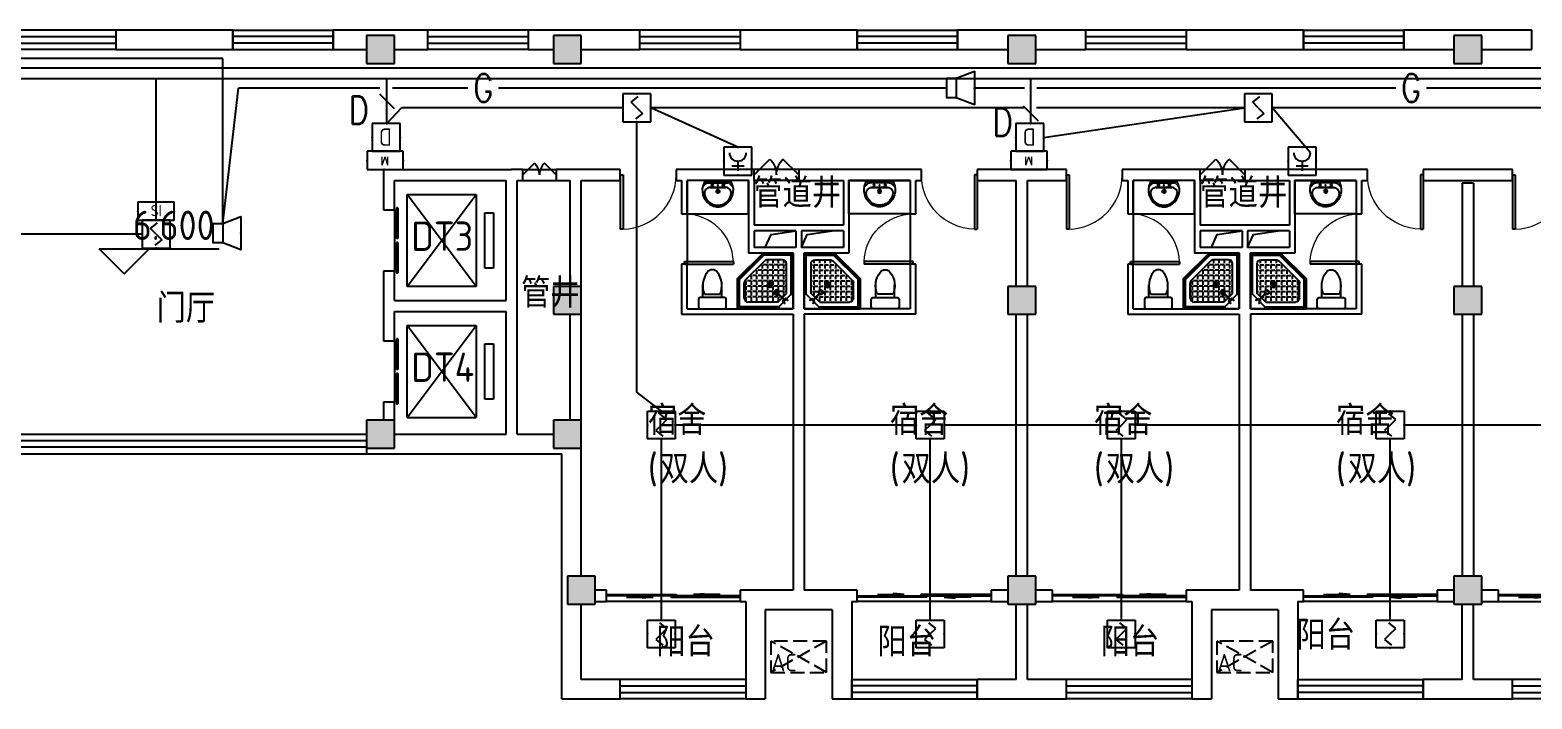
# Model space of a CAD drawing. Extents: x 1725663 to 4653551, y -550461 to 248782.
# Drawn here: x 2336157 to 2363093, y -387154 to -375154 of the extents above; entities that cross this region are included whole.
import ezdxf
from ezdxf.enums import TextEntityAlignment as Align

# ---------------------------------------------------------------- set-up
doc = ezdxf.new("R2010")
doc.units = 0
doc.header["$LTSCALE"] = 1000
doc.linetypes.add('DASH', pattern=[0.35, 0.25, -0.1])
for name, color, linetype in [('0-底图', 7, 'Continuous'), ('A-ANNO-IDEN-LEVL', 3, 'Continuous'), ('A-ANNO-TXT', 7, 'Continuous'), ('CABLETRAY', 4, 'Continuous'), ('CLAYER', 7, 'Continuous'), ('COLUMN', 255, 'Continuous'), ('DIM-消防', 3, 'Continuous'), ('DOOR_FIRE', 4, 'Continuous'), ('EQUIP-广播', 3, 'Continuous'), ('EQUIP-消防', 3, 'Continuous'), ('EVTR', 2, 'Continuous'), ('PUB_HATCH', 8, 'Continuous'), ('PUB_TEXT', 7, 'Continuous'), ('WALL', 2, 'Continuous'), ('WINDOW', 4, 'Continuous'), ('WIRE-消防', 1, 'Continuous'), ('WP_F', 1, 'Continuous'), ('洁具', 213, 'Continuous'), ('空调外机', 211, 'Continuous')]:
    doc.layers.add(name, color=color, linetype=linetype)
doc.styles.add('_TEL_ATTDEF', font='gbenor', dxfattribs={"bigfont": 'gbcbig'})
doc.styles.add('_TEL_DIM', font='SIMPLEX', dxfattribs={"width": 0.8, "height": 3.5, "bigfont": 'HZTXT'})
doc.styles.add('HZ', font='rs.shx', dxfattribs={"width": 0.8, "bigfont": 'hztxt.shx'})
doc.styles.get("Standard").update_dxf_attribs({"font": 'geniso.shx', "bigfont": 'hztxt.shx'})

# ---------------------------------------------------------------- blocks, each defined once
blk = doc.blocks.new('$equip$00002656')
for p, q in [((-0.5, 1), (-0.5, 0)), ((0.5, 1), (-0.5, 1)), ((0.5, 0), (0.5, 1)), ((-0.5, 0), (0.5, 0)), ((-0.219, 0.331), (0.222, 0.331)), ((0, 0.5), (0, 0.15))]:
    blk.add_line(p, q)
at = {"const_width": 0.04}
blk.add_lwpolyline([(-0.5, 1), (0.5, 1), (0.5, 0), (-0.5, 0), (-0.5, 1), (0.5, 1)], dxfattribs=at)
blk.add_arc((0, 0.8), 0.3, 180, 0)
for p in [(0, 1), (-0.5, 0.5), (0, 0), (0.5, 0.5)]:
    blk.add_point(p)
at = {"color": 7, "flags": 1}
for tag, height, p in [('A', 0.00002, (0, 0)), ('B', 0.4, (0.762, 0.292))]:
    blk.add_attdef(tag, text='', height=height, dxfattribs=at).set_placement(p, align=Align.MIDDLE_CENTER)
blk = doc.blocks.new('A$C29581A72')
at = {"layer": 'EQUIP-消防', "xscale": 500, "yscale": 500, "zscale": 500}
blk.add_blockref('$equip$00002656', (358, 98), dxfattribs=at)
at = {"style": 'HZ', "flags": 1}
for tag in ['WHAT', 'SPEC', 'UNIT']:
    blk.add_attdef(tag, (375, 0), '', height=0.001, dxfattribs=at)
blk = doc.blocks.new('$Equip$00002649')
for p, q in [((-0.5, 0.5), (-0.5, -0.5)), ((0.5, 0.5), (-0.5, 0.5)), ((-0.2, 0.2), (0.05, 0.4)), ((0, 0), (-0.2, 0.2)), ((0, 0), (0.2, -0.2)), ((0.5, -0.5), (0.5, 0.5)), ((-0.5, -0.5), (0.5, -0.5)), ((0.2, -0.2), (-0.05, -0.4))]:
    blk.add_line(p, q)
at = {"const_width": 0.02}
blk.add_lwpolyline([(-0.5, 0.5), (0.5, 0.5), (0.5, -0.5), (-0.5, -0.5), (-0.5, 0.5), (0.5, 0.5)], dxfattribs=at)
for p in [(-0.5, 0), (0, 0.5), (0.5, 0), (0, -0.5)]:
    blk.add_point(p)
at = {"color": 7, "flags": 1}
for tag, height, p in [('A', 0.00002, (0, 0)), ('B', 0.4, (0.762, -0.208))]:
    blk.add_attdef(tag, text='', height=height, dxfattribs=at).set_placement(p, align=Align.MIDDLE_CENTER)
blk = doc.blocks.new('$equip_U$00000157(WIN7-PC-dian)')
for p, q in [((-0.65, 0.65), (-0.65, 0)), ((0.65, 0.65), (-0.65, 0.65)), ((0.65, 0), (0.65, 0.65)), ((-0.65, 0), (0.65, 0))]:
    blk.add_line(p, q)
for p in [(0.041, 0.65), (-0.65, 0.325), (0.041, 0), (0.65, 0.325)]:
    blk.add_point(p)
at = {"color": 7, "style": '_TEL_DIM'}
blk.add_attdef('$TEXT$', text='', height=0.3, dxfattribs=at).set_placement((0.006, 0.343), align=Align.MIDDLE_CENTER)
at = {"color": 7, "style": '_TEL_DIM', "flags": 1}
for tag in ['A', 'REMARK']:
    blk.add_attdef(tag, text='', height=0.00002, dxfattribs=at).set_placement((0, 0), align=Align.MIDDLE_CENTER)
at = {"layer": 'EQUIP-消防', "color": 7, "style": '_TEL_DIM', "flags": 1}
blk.add_attdef('REMARK', text='', height=0.00002, dxfattribs=at).set_placement((0, 0), align=Align.MIDDLE_CENTER)
blk.add_attdef('REMARK', text='', height=0.00002, dxfattribs=at).set_placement((0, 0), align=Align.MIDDLE_CENTER)
blk = doc.blocks.new('$equip$00002755')
for p, q in [((0.5, 0.5), (-0.5, 0.5)), ((-0.5, 0.5), (-0.5, -0.5)), ((0.5, -0.5), (0.5, 0.5)), ((-0.5, -0.5), (0.5, -0.5))]:
    blk.add_line(p, q)
at = {"const_width": 0.04}
blk.add_lwpolyline([(-0.5, 0.5), (0.5, 0.5), (0.5, -0.5), (-0.5, -0.5), (-0.5, 0.5), (0.5, 0.5)], dxfattribs=at)
for p in [(-0.5, 0), (0, 0.5), (0.5, 0), (-0.027, -0.5)]:
    blk.add_point(p)
at = {"color": 7}
blk.add_attdef('$TEXT$', text='', height=0.4, dxfattribs=at).set_placement((0.026, -0.008), align=Align.MIDDLE_CENTER)
at = {"color": 7, "flags": 1}
for tag, height, p in [('A', 0.00002, (0, 0)), ('B', 0.4, (0.755, -0.254))]:
    blk.add_attdef(tag, text='', height=height, dxfattribs=at).set_placement(p, align=Align.MIDDLE_CENTER)
blk = doc.blocks.new('$TelecSys$00000111')
blk.add_line((0.268, 0.268), (-0.268, -0.268))
at = {"color": 7, "style": '_TEL_DIM', "width": 0.8}
blk.add_attdef('N', text='', height=1, dxfattribs=at).set_placement((-0.212, 0.579), align=Align.MIDDLE)
blk = doc.blocks.new('$equip$00002982')
for p, q in [((0.35, 0.35), (1, 0.6)), ((1, 0.6), (1, -0.6)), ((0, 0.35), (0.35, 0.35)), ((0, 0.35), (0, -0.35)), ((0.35, 0.35), (0.35, -0.35)), ((0.35, -0.35), (0, -0.35)), ((1, -0.6), (0.35, -0.35))]:
    blk.add_line(p, q)
at = {"const_width": 0.04}
blk.add_lwpolyline([(0.35, 0.35), (0, 0.35), (0, -0.35), (0.35, -0.35), (1, -0.6), (1, 0.6), (0.35, 0.35), (0, 0.35)], dxfattribs=at)
for p in [(0, 0), (0.35, 0.35), (1, 0), (0.35, -0.35)]:
    blk.add_point(p)
at = {"color": 7, "style": '_TEL_DIM', "flags": 1}
for tag in ['A', 'REMARK']:
    blk.add_attdef(tag, text='', height=0.00002, dxfattribs=at).set_placement((0, 0), align=Align.MIDDLE_CENTER)
blk = doc.blocks.new('$equip$00002776')
for p, q in [((0.65, 0.65), (-0.65, 0.65)), ((-0.65, 0.65), (-0.65, 0)), ((0.65, 0), (0.65, 0.65)), ((-0.65, 0), (0.65, 0))]:
    blk.add_line(p, q)
at = {"const_width": 0.04}
blk.add_lwpolyline([(-0.65, 0.65), (-0.65, 0), (0.65, 0), (0.65, 0.65), (-0.65, 0.65), (-0.65, 0)], dxfattribs=at)
for p in [(0, 0.65), (-0.65, 0.325), (0, 0), (0.65, 0.325)]:
    blk.add_point(p)
at = {"color": 7}
blk.add_attdef('$TEXT$', text='', height=0.4, dxfattribs=at).set_placement((0.006, 0.343), align=Align.MIDDLE_CENTER)
at = {"color": 7, "flags": 1}
for tag, p in [('A', (0, 0)), ('B', (0.905, 0.246))]:
    blk.add_attdef(tag, text='', height=0.4, dxfattribs=at).set_placement(p, align=Align.MIDDLE_CENTER)
blk = doc.blocks.new('1F平面-CAD导入_dwg_Drawing4_t3_dwg_$plan$00001613-474159-1F-927810-1F')
at = {"layer": '洁具'}
for p, q in [((-200, 170), (-430, 170)), ((-260, -140), (-260, 140)), ((-30, 250), (-170, 250)), ((-200, -170), (-200, -220)), ((-170, -250), (-30, -250))]:
    blk.add_line(p, q, dxfattribs=at)
for points in [[(-200, 220), (-200, 170), (-200, -170), (-430, -170)], [(0, -220), (0, 220)]]:
    blk.add_lwpolyline(points, dxfattribs=at)
for centre, radius, start, end in [((-590, 0), 110, 123.4509, 236.5491), ((-413, -227), 398, 67.4505, 126.6381), ((-170, 220), 30, 90, 180), ((-30, 220), 30, 0, 90), ((-413, 227), 398, 233.3619, 292.5495), ((-170, -220), 30, 180, 270), ((-30, -220), 30, 270, 0)]:
    blk.add_arc(centre, radius, start, end, dxfattribs=at)
blk = doc.blocks.new('$lvtry$00000169')
at = {"color": 0}
for p, q in [((259, -36), (259, 0)), ((36, -259), (0, -259)), ((24, -259), (24, -976)), ((259, -36), (36, -259)), ((36, -259), (36, -964)), ((276, -120), (120, -276)), ((144, -151), (291, -298)), ((151, -144), (298, -291)), ((173, -309), (173, -239)), ((183, -213), (205, -213)), ((220, -213), (243, -213)), ((259, -24), (976, -24)), ((259, -36), (964, -36)), ((270, -213), (270, -143)), ((270, -213), (340, -213)), ((270, -263), (270, -239)), ((276, -120), (808, -120)), ((366, -213), (366, -143)), ((366, -213), (436, -213)), ((366, -309), (366, -239)), ((462, -213), (462, -143)), ((462, -213), (532, -213)), ((462, -309), (462, -239)), ((558, -213), (558, -143)), ((558, -213), (628, -213)), ((558, -309), (558, -239)), ((655, -213), (655, -143)), ((655, -213), (725, -213)), ((655, -309), (655, -239)), ((751, -213), (751, -143)), ((751, -213), (821, -213)), ((751, -309), (751, -239)), ((847, -213), (847, -143)), ((847, -213), (880, -213)), ((847, -309), (847, -239)), ((880, -192), (880, -460)), ((964, -36), (976, -24)), ((964, -36), (964, -525)), ((976, -24), (976, -530)), ((120, -276), (120, -808)), ((120, -309), (147, -309)), ((120, -405), (147, -405)), ((120, -501), (147, -501)), ((173, -309), (243, -309)), ((173, -405), (173, -335)), ((173, -405), (243, -405)), ((173, -501), (173, -431)), ((173, -501), (243, -501)), ((173, -598), (173, -528)), ((270, -405), (270, -335)), ((270, -405), (340, -405)), ((270, -501), (270, -431)), ((270, -501), (340, -501)), ((270, -598), (270, -528)), ((334, -309), (340, -309)), ((366, -309), (436, -309)), ((366, -405), (366, -335)), ((366, -405), (379, -405)), ((366, -501), (366, -431)), ((366, -501), (436, -501)), ((366, -598), (366, -528)), ((462, -309), (532, -309)), ((462, -405), (462, -335)), ((462, -405), (532, -405)), ((462, -501), (462, -431)), ((462, -501), (532, -501)), ((462, -598), (462, -528)), ((859, -511), (511, -859)), ((964, -525), (525, -964)), ((976, -530), (530, -976)), ((558, -309), (628, -309)), ((558, -405), (558, -335)), ((558, -405), (628, -405)), ((558, -501), (558, -431)), ((558, -501), (628, -501)), ((558, -598), (558, -528)), ((655, -309), (725, -309)), ((655, -405), (655, -335)), ((655, -405), (725, -405)), ((655, -501), (655, -431)), ((655, -501), (725, -501)), ((655, -598), (655, -528)), ((751, -309), (821, -309)), ((751, -405), (751, -335)), ((751, -405), (821, -405)), ((751, -501), (751, -431)), ((751, -501), (821, -501)), ((751, -598), (751, -528)), ((847, -309), (880, -309)), ((847, -405), (847, -335)), ((847, -405), (880, -405)), ((847, -501), (847, -431)), ((847, -501), (867, -501)), ((964, -525), (976, -530)), ((120, -598), (147, -598)), ((120, -694), (147, -694)), ((120, -790), (147, -790)), ((173, -598), (243, -598)), ((173, -694), (173, -624)), ((173, -694), (243, -694)), ((173, -790), (173, -720)), ((173, -790), (243, -790)), ((270, -598), (340, -598)), ((270, -694), (270, -624)), ((270, -694), (340, -694)), ((270, -790), (270, -720)), ((270, -790), (340, -790)), ((366, -598), (436, -598)), ((366, -694), (366, -624)), ((366, -694), (436, -694)), ((366, -790), (366, -720)), ((366, -790), (436, -790)), ((462, -598), (532, -598)), ((462, -694), (462, -624)), ((462, -694), (532, -694)), ((462, -790), (462, -720)), ((462, -790), (532, -790)), ((558, -598), (628, -598)), ((558, -694), (558, -624)), ((558, -694), (628, -694)), ((558, -790), (558, -720)), ((558, -790), (580, -790)), ((655, -598), (725, -598)), ((655, -694), (655, -624)), ((655, -694), (676, -694)), ((751, -598), (773, -598)), ((36, -964), (24, -976)), ((24, -976), (530, -976)), ((36, -964), (525, -964)), ((173, -878), (173, -816)), ((192, -880), (460, -880)), ((270, -880), (270, -816)), ((366, -880), (366, -816)), ((462, -880), (462, -816)), ((525, -964), (530, -976))]:
    blk.add_line(p, q, dxfattribs=at)
blk.add_lwpolyline([(0, 0), (0, -1000), (540, -1000), (1000, -540), (1000, 0)], close=True)
for points in [[(0, 0), (0, -1000)], [(0, 0), (1000, 0)], [(1000, 0), (1000, -540)], [(136, -190), (148, -178), (132, -162), (121, -174)], [(190, -136), (178, -148), (162, -132), (174, -121)], [(1000, -540), (540, -1000)], [(0, -1000), (540, -1000)]]:
    blk.add_lwpolyline(points, close=True, dxfattribs=at)
for radius in [43.8, 31.1]:
    blk.add_circle((416, -428), radius, dxfattribs=at)
for centre, radius, start, end in [((296, -296), 40.6, 142.583, 128.4197), ((296, -296), 28.6, 145.828, 125.6599), ((808, -192), 72, 0, 90), ((808, -460), 72, 315, 0), ((192, -808), 72, 180, 270), ((460, -808), 72, 270, 315)]:
    blk.add_arc(centre, radius, start, end, dxfattribs=at)
for p in [(103, -156, 0), (156, -102, 0), (416, -428, 0)]:
    blk.add_point(p, dxfattribs=at)
blk = doc.blocks.new('$lvtry$00000178')
at = {"color": 0}
for p, q in [((-238, 0), (238, 0)), ((-214, -36), (-272, -91)), ((-180, -23), (180, -23)), ((-142, -105), (140, -105)), ((140, -105), (-142, -105)), ((216, -37), (268, -91))]:
    blk.add_line(p, q, dxfattribs=at)
blk.add_lwpolyline([(-104, -430, 0.224698), (110, -425, 0.348046), (269, -79), (239, 0), (-241, 0), (-271, -79, 0.356844)], format="xyb", close=True, dxfattribs=at)
for centre, radius in [((-100, -65), 16.3), ((1, -172), 31.6), ((100, -65), 16.3)]:
    blk.add_circle(centre, radius, dxfattribs=at)
at = {"color": 0, "lineweight": 13}
blk.add_circle((1, -172), 23, dxfattribs=at)
at = {"color": 0}
for centre, radius, start, end in [((-142, -205), 100, 90, 190.5602), ((-1, -179), 243, 190.5602, 349.4398), ((-180, -73), 50, 90, 133.181), ((140, -205), 100, 349.4398, 90), ((180, -73), 50, 44.5607, 90)]:
    blk.add_arc(centre, radius, start, end, dxfattribs=at)
for p in [(0, -65), (1, -172)]:
    blk.add_point(p, dxfattribs=at)
blk = doc.blocks.new('A$C70365C93')
at = {"layer": '洁具'}
blk.add_lwpolyline([(-1900, 2300), (-1900, 1700), (-800, 1700), (-800, 2300)], close=True, dxfattribs=at)
blk.add_blockref('$lvtry$00000178', (-1350, 2280), dxfattribs=at)
at = {"layer": '洁具', "rotation": 180}
blk.add_blockref('$lvtry$00000169', (0, 0), dxfattribs=at)
at = {"layer": '洁具', "extrusion": (0, 0, -1), "xscale": -1, "zscale": -1, "rotation": 90}
blk.add_blockref('1F平面-CAD导入_dwg_Drawing4_t3_dwg_$plan$00001613-474159-1F-927810-1F', (1450, 0), dxfattribs=at)
blk = doc.blocks.new('A$Cf5a72a1b')
at = {"layer": '空调外机', "linetype": 'DASH'}
for p, q in [((1000, 563), (0, 0)), ((1000, 0), (0, 563))]:
    blk.add_line(p, q, dxfattribs=at)
blk.add_lwpolyline([(1000, 563), (0, 563), (0, 0), (1000, 0)], close=True, dxfattribs=at)
at = {"layer": 'PUB_TEXT'}
blk.add_text('AC', height=315, dxfattribs=at).set_placement((5, 18))
blk = doc.blocks.new('$WINLIB2D$00000001')
at = {"color": 0}
for points in [[(-0.5, 0.5), (-0.5, -0.5)], [(-0.5, 0.5), (0.5, 0.5)], [(0.5, -0.5), (0.5, 0.5)], [(0.5, 0.1667), (-0.5, 0.1667)], [(0.5, -0.1667), (-0.5, -0.1667)], [(-0.5, -0.5), (0.5, -0.5)]]:
    blk.add_lwpolyline(points, dxfattribs=at)
blk = doc.blocks.new('$DorLib2D$00000131')
at = {"color": 0, "linetype": 'Continuous'}
for p, q in [((-0.5, 0.125), (-0.5, 0)), ((0.019, 0.125), (-0.5, 0.125)), ((0.019, 0), (0.019, 0.125)), ((0.15, 0.125), (0.232, 0.197)), ((0.35, 0.125), (0.15, 0.125)), ((0.232, 0.197), (0.232, 0.125)), ((-0.5, 0), (0.019, 0)), ((-0.024, 0), (0.5, 0)), ((-0.024, -0.125), (-0.024, 0)), ((0.5, 0), (0.5, -0.125)), ((-0.35, -0.125), (-0.15, -0.125)), ((-0.232, -0.197), (-0.232, -0.125)), ((-0.15, -0.125), (-0.232, -0.197)), ((0.5, -0.125), (-0.024, -0.125))]:
    blk.add_line(p, q, dxfattribs=at)
blk = doc.blocks.new('$DorLib2D$00000116')
at = {"color": 0}
for p, q in [((-0.5, 0), (-0.146, 0.354)), ((0.5, 0), (0.146, 0.354))]:
    blk.add_line(p, q, dxfattribs=at)
for centre, start, end in [((-0.5, 0), 0, 45), ((0.5, 0), 135, 180)]:
    blk.add_arc(centre, 0.5, start, end, dxfattribs=at)
blk = doc.blocks.new('$DORLIB2D$00000127')
at = {"color": 0}
for points in [[(-0.533, 0.795), (-0.533, 0.69)], [(-0.033, 0.795), (-0.533, 0.795)], [(-0.033, 0.795), (-0.033, 0.69)], [(0.533, 0.795), (0.033, 0.795)], [(0.033, 0.795), (0.033, 0.69)], [(0.533, 0.795), (0.533, 0.69)], [(-0.033, 0.69), (-0.533, 0.69)], [(0.5, 0.5), (-0.5, 0.5)], [(0.533, 0.69), (0.033, 0.69)]]:
    blk.add_lwpolyline(points, dxfattribs=at)
blk = doc.blocks.new('$DorLib2D$00000001')
for p, q in [((0.45, 0.975), (0.5, 0.975)), ((0.45, 0), (0.45, 0.975)), ((0.5, 0), (0.5, 0.975)), ((0.5, 0), (0.45, 0))]:
    blk.add_line(p, q)
at = {"lineweight": 13}
blk.add_arc((0.475, 0), 0.975, 91.4693, 180, dxfattribs=at)
blk = doc.blocks.new('ugjhk')
at = {"layer": 'PUB_HATCH'}
for points in [[(1553057, -294620.8), (1553557, -294620.8), (1553557, -294120.8), (1553057, -294120.8)], [(1556407, -294620.8), (1556907, -294620.8), (1556907, -294120.8), (1556407, -294120.8)], [(1564557, -294620.8), (1565057, -294620.8), (1565057, -294120.8), (1564557, -294120.8)], [(1572557, -294620.8), (1573057, -294620.8), (1573057, -294120.8), (1572557, -294120.8)], [(1556407, -299120.8), (1556907, -299120.8), (1556907, -298620.8), (1556407, -298620.8)], [(1564557, -299120.8), (1565057, -299120.8), (1565057, -298620.8), (1564557, -298620.8)], [(1572557, -299120.8), (1573057, -299120.8), (1573057, -298620.8), (1572557, -298620.8)], [(1553057, -301520.8), (1553557, -301520.8), (1553557, -301020.8), (1553057, -301020.8)], [(1556407, -301520.8), (1556907, -301520.8), (1556907, -301020.8), (1556407, -301020.8)], [(1556657, -304320.8), (1557157, -304320.8), (1557157, -303820.8), (1556657, -303820.8)], [(1564557, -304320.8), (1565057, -304320.8), (1565057, -303820.8), (1564557, -303820.8)], [(1572557, -304320.8), (1573057, -304320.8), (1573057, -303820.8), (1572557, -303820.8)]]:
    blk.add_hatch(color=256, dxfattribs=at).paths.add_polyline_path(points)
for points in [[(1560207, -297920.8), (1560310.6, -297690.5), (1560757, -297620.8)], [(1560857, -297920.8), (1560960.6, -297690.5), (1561407, -297620.8)], [(1568207, -297920.8), (1568310.6, -297690.5), (1568757, -297620.8)], [(1568857, -297920.8), (1568960.6, -297690.5), (1569407, -297620.8)]]:
    blk.add_lwpolyline(points)
at = {"layer": 'A-ANNO-IDEN-LEVL'}
for p, q in [((1548709, -298394.1), (1548259, -297944.1)), ((1548259, -297944.1), (1550409.9, -297944.1)), ((1548709, -298394.1), (1549159, -297944.1))]:
    blk.add_line(p, q, dxfattribs=at)
at = {"layer": 'COLUMN'}
for p, q in [((1553557, -294120.8), (1553057, -294120.8)), ((1553057, -294120.8), (1553057, -294620.8)), ((1553557, -294620.8), (1553557, -294120.8)), ((1556907, -294120.8), (1556407, -294120.8)), ((1556407, -294120.8), (1556407, -294620.8)), ((1556907, -294620.8), (1556907, -294120.8)), ((1565057, -294120.8), (1564557, -294120.8)), ((1564557, -294120.8), (1564557, -294620.8)), ((1565057, -294620.8), (1565057, -294120.8)), ((1573057, -294120.8), (1572557, -294120.8)), ((1572557, -294120.8), (1572557, -294620.8)), ((1573057, -294620.8), (1573057, -294120.8)), ((1553057, -294620.8), (1553557, -294620.8)), ((1556407, -294620.8), (1556907, -294620.8)), ((1564557, -294620.8), (1565057, -294620.8)), ((1572557, -294620.8), (1573057, -294620.8)), ((1556907, -298620.8), (1556407, -298620.8)), ((1556407, -298620.8), (1556407, -299120.8)), ((1556907, -299120.8), (1556907, -298620.8)), ((1565057, -298620.8), (1564557, -298620.8)), ((1564557, -298620.8), (1564557, -299120.8)), ((1565057, -299120.8), (1565057, -298620.8)), ((1573057, -298620.8), (1572557, -298620.8)), ((1572557, -298620.8), (1572557, -299120.8)), ((1573057, -299120.8), (1573057, -298620.8)), ((1556407, -299120.8), (1556907, -299120.8)), ((1564557, -299120.8), (1565057, -299120.8)), ((1572557, -299120.8), (1573057, -299120.8)), ((1553557, -301020.8), (1553057, -301020.8)), ((1553057, -301020.8), (1553057, -301520.8)), ((1553557, -301520.8), (1553557, -301020.8)), ((1556907, -301020.8), (1556407, -301020.8)), ((1556407, -301020.8), (1556407, -301520.8)), ((1556907, -301520.8), (1556907, -301020.8)), ((1553057, -301520.8), (1553557, -301520.8)), ((1556407, -301520.8), (1556907, -301520.8)), ((1557157, -303820.8), (1556657, -303820.8)), ((1556657, -303820.8), (1556657, -304320.8)), ((1557157, -304320.8), (1557157, -303820.8)), ((1565057, -303820.8), (1564557, -303820.8)), ((1564557, -303820.8), (1564557, -304320.8)), ((1565057, -304320.8), (1565057, -303820.8)), ((1573057, -303820.8), (1572557, -303820.8)), ((1572557, -303820.8), (1572557, -304320.8)), ((1573057, -304320.8), (1573057, -303820.8)), ((1556657, -304320.8), (1557157, -304320.8)), ((1564557, -304320.8), (1565057, -304320.8)), ((1572557, -304320.8), (1573057, -304320.8))]:
    blk.add_line(p, q, dxfattribs=at)
at = {"layer": 'DOOR_FIRE'}
for p, q in [((1555857, -296520.8), (1556457, -296520.8)), ((1560807, -296520.8), (1560007, -296520.8)), ((1568807, -296520.8), (1568007, -296520.8)), ((1555857, -296720.8), (1556457, -296720.8)), ((1560807, -296720.8), (1560007, -296720.8)), ((1568807, -296720.8), (1568007, -296720.8))]:
    blk.add_line(p, q, dxfattribs=at)
at = {"layer": 'EVTR'}
for p, q in [((1553782, -298620.8), (1555022, -296970.8)), ((1555022, -298620.8), (1553782, -296970.8)), ((1553782, -296970.8), (1555022, -296970.8)), ((1553782, -298620.8), (1553782, -296970.8)), ((1555022, -296970.8), (1555022, -298620.8)), ((1555177, -297300.8), (1555332, -297300.8)), ((1555177, -298290.8), (1555177, -297300.8)), ((1555332, -297300.8), (1555332, -298290.8)), ((1555332, -298290.8), (1555177, -298290.8)), ((1555022, -298620.8), (1553782, -298620.8)), ((1553782, -300970.8), (1555022, -299320.8)), ((1555022, -300970.8), (1553782, -299320.8)), ((1553782, -299320.8), (1555022, -299320.8)), ((1553782, -300970.8), (1553782, -299320.8)), ((1555022, -299320.8), (1555022, -300970.8)), ((1555177, -299650.8), (1555332, -299650.8)), ((1555177, -300640.8), (1555177, -299650.8)), ((1555332, -299650.8), (1555332, -300640.8)), ((1555332, -300640.8), (1555177, -300640.8)), ((1553782, -300970.8), (1555022, -300970.8))]:
    blk.add_line(p, q, dxfattribs=at)
at = {"layer": 'WALL'}
for p, q in [((1550657, -294020.8), (1548557, -294020.8)), ((1548557, -294020.8), (1548557, -294370.8)), ((1550657, -294370.8), (1550657, -294020.8)), ((1553307, -294020.8), (1552457, -294020.8)), ((1552457, -294020.8), (1552457, -294370.8)), ((1554157, -294020.8), (1553307, -294020.8)), ((1554157, -294370.8), (1554157, -294020.8)), ((1556657, -294020.8), (1555957, -294020.8)), ((1555957, -294020.8), (1555957, -294370.8)), ((1557957, -294020.8), (1556657, -294020.8)), ((1557957, -294370.8), (1557957, -294020.8)), ((1561857, -294020.8), (1559757, -294020.8)), ((1559757, -294020.8), (1559757, -294370.8)), ((1561857, -294370.8), (1561857, -294020.8)), ((1564807, -294020.8), (1563657, -294020.8)), ((1563657, -294020.8), (1563657, -294370.8)), ((1565957, -294020.8), (1564807, -294020.8)), ((1565957, -294370.8), (1565957, -294020.8)), ((1569857, -294020.8), (1567757, -294020.8)), ((1567757, -294020.8), (1567757, -294370.8)), ((1569857, -294370.8), (1569857, -294020.8)), ((1572807, -294020.8), (1571657, -294020.8)), ((1571657, -294020.8), (1571657, -294370.8)), ((1573957, -294020.8), (1572807, -294020.8)), ((1573957, -294370.8), (1573957, -294020.8)), ((1548557, -294370.8), (1550657, -294370.8)), ((1552457, -294370.8), (1553057, -294370.8)), ((1553557, -294370.8), (1554157, -294370.8)), ((1555957, -294370.8), (1556407, -294370.8)), ((1556907, -294370.8), (1557957, -294370.8)), ((1559757, -294370.8), (1561857, -294370.8)), ((1563657, -294370.8), (1564557, -294370.8)), ((1565057, -294370.8), (1565957, -294370.8)), ((1567757, -294370.8), (1569857, -294370.8)), ((1571657, -294370.8), (1572557, -294370.8)), ((1573057, -294370.8), (1573957, -294370.8)), ((1553357, -296520.8), (1553357, -297245.8)), ((1553357, -296520.8), (1555657, -296520.8)), ((1555857, -296520.8), (1555657, -296520.8)), ((1555857, -296720.8), (1555857, -296520.8)), ((1556807, -296520.8), (1556457, -296520.8)), ((1556457, -296520.8), (1556457, -296720.8)), ((1557607, -296520.8), (1556807, -296520.8)), ((1557607, -296720.8), (1557607, -296520.8)), ((1558707, -296520.8), (1558607, -296520.8)), ((1558607, -296520.8), (1558607, -296720.8)), ((1559907, -296520.8), (1558707, -296520.8)), ((1560007, -296520.8), (1559907, -296520.8)), ((1560007, -296720.8), (1560007, -296520.8)), ((1561707, -296520.8), (1560807, -296520.8)), ((1560807, -296520.8), (1560807, -296720.8)), ((1562907, -296520.8), (1561707, -296520.8)), ((1563007, -296520.8), (1562907, -296520.8)), ((1563007, -296720.8), (1563007, -296520.8)), ((1564807, -296520.8), (1564007, -296520.8)), ((1564007, -296520.8), (1564007, -296720.8)), ((1565607, -296520.8), (1564807, -296520.8)), ((1565607, -296720.8), (1565607, -296520.8)), ((1566707, -296520.8), (1566607, -296520.8)), ((1566607, -296520.8), (1566607, -296720.8)), ((1567907, -296520.8), (1566707, -296520.8)), ((1568007, -296520.8), (1567907, -296520.8)), ((1568007, -296720.8), (1568007, -296520.8)), ((1569707, -296520.8), (1568807, -296520.8)), ((1568807, -296520.8), (1568807, -296720.8)), ((1570907, -296520.8), (1569707, -296520.8)), ((1571007, -296520.8), (1570907, -296520.8)), ((1571007, -296720.8), (1571007, -296520.8)), ((1573607, -296520.8), (1572007, -296520.8)), ((1572007, -296520.8), (1572007, -296720.8)), ((1573607, -296720.8), (1573607, -296520.8)), ((1553557, -297245.8), (1553557, -296720.8)), ((1553557, -296720.8), (1555557, -296720.8)), ((1555557, -298870.8), (1555557, -296720.8)), ((1555757, -296720.8), (1555857, -296720.8)), ((1555757, -298970.8), (1555757, -296720.8)), ((1556457, -296720.8), (1556707, -296720.8)), ((1556707, -298620.8), (1556707, -296720.8)), ((1556907, -298620.8), (1556907, -296720.8)), ((1556907, -296720.8), (1557607, -296720.8)), ((1558607, -296720.8), (1558707, -296720.8)), ((1558707, -296720.8), (1558707, -297320.8)), ((1559907, -296720.8), (1558807, -296720.8)), ((1558807, -297320.8), (1558807, -296720.8)), ((1559907, -296720.8), (1559907, -297520.8)), ((1560007, -296720.8), (1560007, -297520.8)), ((1560807, -296720.8), (1561607, -296720.8)), ((1561607, -296720.8), (1561607, -297520.8)), ((1562807, -296720.8), (1561707, -296720.8)), ((1561707, -296720.8), (1561707, -297520.8)), ((1562807, -296720.8), (1562807, -297320.8)), ((1562907, -297320.8), (1562907, -296720.8)), ((1562907, -296720.8), (1563007, -296720.8)), ((1564007, -296720.8), (1564707, -296720.8)), ((1564707, -298620.8), (1564707, -296720.8)), ((1564907, -298620.8), (1564907, -296720.8)), ((1564907, -296720.8), (1565607, -296720.8)), ((1566607, -296720.8), (1566707, -296720.8)), ((1566707, -296720.8), (1566707, -297320.8)), ((1567907, -296720.8), (1566807, -296720.8)), ((1566807, -297320.8), (1566807, -296720.8)), ((1567907, -296720.8), (1567907, -297520.8)), ((1568007, -296720.8), (1568007, -297520.8)), ((1568807, -296720.8), (1569607, -296720.8)), ((1569607, -296720.8), (1569607, -297520.8)), ((1570807, -296720.8), (1569707, -296720.8)), ((1569707, -296720.8), (1569707, -297520.8)), ((1570807, -296720.8), (1570807, -297320.8)), ((1570907, -297320.8), (1570907, -296720.8)), ((1570907, -296720.8), (1571007, -296720.8)), ((1572007, -296720.8), (1573607, -296720.8)), ((1572707, -296770.8), (1572707, -298620.8)), ((1572907, -296770.8), (1572707, -296770.8)), ((1572907, -296770.8), (1572907, -298620.8)), ((1553357, -297245.8), (1553557, -297245.8)), ((1558707, -297320.8), (1558807, -297320.8)), ((1562807, -297320.8), (1562907, -297320.8)), ((1566707, -297320.8), (1566807, -297320.8)), ((1570807, -297320.8), (1570907, -297320.8)), ((1559907, -297520.8), (1559907, -298020.8)), ((1560807, -297520.8), (1560007, -297520.8)), ((1560757, -297620.8), (1560007, -297620.8)), ((1560007, -297620.8), (1560007, -297920.8)), ((1560757, -297620.8), (1560757, -297920.8)), ((1561607, -297520.8), (1560807, -297520.8)), ((1561607, -297620.8), (1560857, -297620.8)), ((1560857, -297620.8), (1560857, -297920.8)), ((1561607, -297620.8), (1561607, -297920.8)), ((1561707, -297520.8), (1561707, -298020.8)), ((1567907, -297520.8), (1567907, -298020.8)), ((1568807, -297520.8), (1568007, -297520.8)), ((1568757, -297620.8), (1568007, -297620.8)), ((1568007, -297620.8), (1568007, -297920.8)), ((1568757, -297620.8), (1568757, -297920.8)), ((1569607, -297520.8), (1568807, -297520.8)), ((1569607, -297620.8), (1568857, -297620.8)), ((1568857, -297620.8), (1568857, -297920.8)), ((1569607, -297620.8), (1569607, -297920.8)), ((1569707, -297520.8), (1569707, -298020.8)), ((1560707, -298020.8), (1559907, -298020.8)), ((1560757, -297920.8), (1560007, -297920.8)), ((1560707, -298020.8), (1560707, -299020.8)), ((1561607, -297920.8), (1560857, -297920.8)), ((1560907, -298020.8), (1560907, -299020.8)), ((1561707, -298020.8), (1560907, -298020.8)), ((1568707, -298020.8), (1567907, -298020.8)), ((1568757, -297920.8), (1568007, -297920.8)), ((1568707, -298020.8), (1568707, -299020.8)), ((1569607, -297920.8), (1568857, -297920.8)), ((1568907, -298020.8), (1568907, -299020.8)), ((1569707, -298020.8), (1568907, -298020.8)), ((1553557, -298345.8), (1553357, -298345.8)), ((1553357, -298345.8), (1553357, -298970.8)), ((1553557, -298870.8), (1553557, -298345.8)), ((1558807, -298220.8), (1558707, -298220.8)), ((1558707, -298220.8), (1558707, -299120.8)), ((1558807, -299020.8), (1558807, -298220.8)), ((1562907, -298220.8), (1562807, -298220.8)), ((1562807, -298220.8), (1562807, -299020.8)), ((1562907, -299120.8), (1562907, -298220.8)), ((1566807, -298220.8), (1566707, -298220.8)), ((1566707, -298220.8), (1566707, -299120.8)), ((1566807, -299020.8), (1566807, -298220.8)), ((1570907, -298220.8), (1570807, -298220.8)), ((1570807, -298220.8), (1570807, -299020.8)), ((1570907, -299120.8), (1570907, -298220.8)), ((1553357, -298970.8), (1553357, -299595.8)), ((1553557, -298870.8), (1555557, -298870.8)), ((1555757, -301270.8), (1555757, -298970.8)), ((1553557, -299070.8), (1555557, -299070.8)), ((1553557, -299595.8), (1553557, -299070.8)), ((1555557, -301270.8), (1555557, -299070.8)), ((1556707, -301020.8), (1556707, -299120.8)), ((1556907, -301020.8), (1556907, -299120.8)), ((1558707, -299120.8), (1560707, -299120.8)), ((1558807, -299020.8), (1560707, -299020.8)), ((1560707, -299120.8), (1560707, -304070.8)), ((1562807, -299020.8), (1560907, -299020.8)), ((1562907, -299120.8), (1560907, -299120.8)), ((1560907, -299120.8), (1560907, -304070.8)), ((1564707, -303820.8), (1564707, -299120.8)), ((1564907, -303820.8), (1564907, -299120.8)), ((1566707, -299120.8), (1568707, -299120.8)), ((1566807, -299020.8), (1568707, -299020.8)), ((1568707, -299120.8), (1568707, -304070.8)), ((1570807, -299020.8), (1568907, -299020.8)), ((1570907, -299120.8), (1568907, -299120.8)), ((1568907, -299120.8), (1568907, -304070.8)), ((1572707, -299120.8), (1572707, -303820.8)), ((1572907, -299120.8), (1572907, -303820.8)), ((1553357, -299595.8), (1553557, -299595.8)), ((1553557, -300695.8), (1553357, -300695.8)), ((1553357, -300695.8), (1553357, -301020.8)), ((1553557, -301020.8), (1553557, -300695.8)), ((1553557, -301270.8), (1555557, -301270.8)), ((1555757, -301270.8), (1556407, -301270.8)), ((1553057, -301520.8), (1553057, -301620.8)), ((1553057, -301620.8), (1553307, -301620.8)), ((1553307, -301620.8), (1555657, -301620.8)), ((1555657, -301620.8), (1556557, -301620.8)), ((1556557, -304070.8), (1556557, -301620.8)), ((1556907, -303820.8), (1556907, -301520.8)), ((1556557, -306020.8), (1556557, -304070.8)), ((1557357, -304070.8), (1557157, -304070.8)), ((1557357, -304270.8), (1557357, -304070.8)), ((1560107, -304070.8), (1559757, -304070.8)), ((1559757, -304070.8), (1559757, -304270.8)), ((1560707, -304070.8), (1560107, -304070.8)), ((1561507, -304070.8), (1560907, -304070.8)), ((1561857, -304070.8), (1561507, -304070.8)), ((1561857, -304270.8), (1561857, -304070.8)), ((1564557, -304070.8), (1564257, -304070.8)), ((1564257, -304070.8), (1564257, -304270.8)), ((1565357, -304070.8), (1565057, -304070.8)), ((1565357, -304270.8), (1565357, -304070.8)), ((1568107, -304070.8), (1567757, -304070.8)), ((1567757, -304070.8), (1567757, -304270.8)), ((1568707, -304070.8), (1568107, -304070.8)), ((1569507, -304070.8), (1568907, -304070.8)), ((1569857, -304070.8), (1569507, -304070.8)), ((1569857, -304270.8), (1569857, -304070.8)), ((1572557, -304070.8), (1572257, -304070.8)), ((1572257, -304070.8), (1572257, -304270.8)), ((1573357, -304070.8), (1573057, -304070.8)), ((1573357, -304270.8), (1573357, -304070.8)), ((1556907, -305670.8), (1556907, -304320.8)), ((1557157, -304270.8), (1557357, -304270.8)), ((1559757, -304270.8), (1559857, -304270.8)), ((1559857, -304270.8), (1559857, -305670.8)), ((1561757, -304270.8), (1561757, -305670.8)), ((1561757, -304270.8), (1561857, -304270.8)), ((1564257, -304270.8), (1564557, -304270.8)), ((1564707, -305670.8), (1564707, -304320.8)), ((1564907, -305670.8), (1564907, -304320.8)), ((1565057, -304270.8), (1565357, -304270.8)), ((1567757, -304270.8), (1567857, -304270.8)), ((1567857, -304270.8), (1567857, -305670.8)), ((1569757, -304270.8), (1569757, -305670.8)), ((1569757, -304270.8), (1569857, -304270.8)), ((1572257, -304270.8), (1572557, -304270.8)), ((1572707, -305670.8), (1572707, -304320.8)), ((1572907, -305670.8), (1572907, -304320.8)), ((1573057, -304270.8), (1573357, -304270.8)), ((1560207, -304420.8), (1560207, -306020.8)), ((1560807, -304420.8), (1560207, -304420.8)), ((1561407, -304420.8), (1560807, -304420.8)), ((1561407, -304420.8), (1561407, -306020.8)), ((1568207, -304420.8), (1568207, -306020.8)), ((1568807, -304420.8), (1568207, -304420.8)), ((1569407, -304420.8), (1568807, -304420.8)), ((1569407, -304420.8), (1569407, -306020.8)), ((1557607, -305670.8), (1556907, -305670.8)), ((1557607, -306020.8), (1557607, -305670.8)), ((1559857, -305670.8), (1559857, -306020.8)), ((1561757, -306020.8), (1561757, -305670.8)), ((1564707, -305670.8), (1564007, -305670.8)), ((1564007, -305670.8), (1564007, -306020.8)), ((1565607, -305670.8), (1564907, -305670.8)), ((1565607, -306020.8), (1565607, -305670.8)), ((1567857, -305670.8), (1567857, -306020.8)), ((1569757, -306020.8), (1569757, -305670.8)), ((1572707, -305670.8), (1572007, -305670.8)), ((1572007, -305670.8), (1572007, -306020.8)), ((1573607, -305670.8), (1572907, -305670.8)), ((1573607, -306020.8), (1573607, -305670.8)), ((1556557, -306020.8), (1557607, -306020.8)), ((1559857, -306020.8), (1560207, -306020.8)), ((1561407, -306020.8), (1561757, -306020.8)), ((1564007, -306020.8), (1564807, -306020.8)), ((1564807, -306020.8), (1565607, -306020.8)), ((1567857, -306020.8), (1568207, -306020.8)), ((1569407, -306020.8), (1569757, -306020.8)), ((1572007, -306020.8), (1572807, -306020.8)), ((1572807, -306020.8), (1573607, -306020.8))]:
    blk.add_line(p, q, dxfattribs=at)
at = {"layer": 'WINDOW'}
for p, q in [((1558807, -297320.8), (1558807, -298220.8)), ((1562807, -297320.8), (1562807, -298220.8)), ((1566807, -297320.8), (1566807, -298220.8)), ((1570807, -297320.8), (1570807, -298220.8)), ((1559757, -304270.8), (1557357, -304270.8)), ((1564257, -304270.8), (1561857, -304270.8)), ((1567757, -304270.8), (1565357, -304270.8)), ((1572257, -304270.8), (1569857, -304270.8)), ((1573357, -304270.8), (1575757, -304270.8))]:
    blk.add_line(p, q, dxfattribs=at)
for name, p in [('A$C70365C93', (1560707, -299020.8)), ('A$C70365C93', (1568707, -299020.8)), ('A$Cf5a72a1b', (1560307.5, -305544.3)), ('A$Cf5a72a1b', (1568307.5, -305544.3))]:
    blk.add_blockref(name, p)
at = {"xscale": -1, "rotation": 359.9999999999999}
for p in [(1560907, -299020.8), (1568907, -299020.8)]:
    blk.add_blockref('A$C70365C93', p, dxfattribs=at)
at = {"layer": 'DOOR_FIRE', "xscale": 600, "yscale": 600, "zscale": 200}
blk.add_blockref('$DorLib2D$00000116', (1556157, -296620.8), dxfattribs=at)
at = {"layer": 'DOOR_FIRE', "xscale": 800, "yscale": -800, "zscale": 200, "rotation": 179.9999999994664}
for p in [(1560407, -296620.8), (1568407, -296620.8)]:
    blk.add_blockref('$DorLib2D$00000116', p, dxfattribs=at)
at = {"layer": 'WINDOW'}
for name, p, xscale, yscale, zscale in [('$WINLIB2D$00000001', (1547657, -294195.8), -1800, 350, -1800), ('$WINLIB2D$00000001', (1551557, -294195.8), 1800, 350, 1800), ('$WINLIB2D$00000001', (1555057, -294195.8), -1800, 350, -1800), ('$WINLIB2D$00000001', (1558857, -294195.8), -1800, 350, -1800), ('$WINLIB2D$00000001', (1562757, -294195.8), 1800, 350, 1800), ('$WINLIB2D$00000001', (1566857, -294195.8), -1800, 350, -1800), ('$WINLIB2D$00000001', (1570757, -294195.8), 1800, 350, 1800), ('$DorLib2D$00000001', (1558107, -296620.8), -1000, -1000, -1000), ('$DorLib2D$00000001', (1563507, -296620.8), 1000, -1000, 1000), ('$DorLib2D$00000001', (1566107, -296620.8), -1000, -1000, -1000), ('$DorLib2D$00000001', (1571507, -296620.8), 1000, -1000, 1000), ('$DorLib2D$00000001', (1574107, -296620.8), -1000, -1000, -1000), ('$WINLIB2D$00000001', (1549582, -301445.8), 6950.000000047032, -350, 6950.000000047032), ('$DorLib2D$00000131', (1574557, -304170.8), -2400, -200, -2400), ('$WINLIB2D$00000001', (1570882, -305845.8), 2249.999999993481, 350, 2249.999999993481)]:
    blk.add_blockref(name, p, dxfattribs=dict(at, xscale=xscale, yscale=yscale, zscale=zscale))
for name, p, xscale, yscale, zscale, rotation in [('$DORLIB2D$00000127', (1553457, -297795.8), 1100, -200, 1100, 90), ('$DorLib2D$00000001', (1558757, -297770.8), 900, 900, 900, 269.9999999994664), ('$DorLib2D$00000001', (1562857, -297770.8), 900, -900, 900, 269.9999999994664), ('$DorLib2D$00000001', (1566757, -297770.8), 900, 900, 900, 269.9999999994664), ('$DorLib2D$00000001', (1570857, -297770.8), 900, -900, 900, 269.9999999994664), ('$DORLIB2D$00000127', (1553457, -300145.8), 1100, -200, 1100, 90), ('$DorLib2D$00000131', (1558557, -304170.8), 2400, 200, 2400, 180), ('$DorLib2D$00000131', (1563057, -304170.8), -2400, 200, -2400, 180), ('$DorLib2D$00000131', (1566557, -304170.8), 2400, 200, 2400, 180), ('$DorLib2D$00000131', (1571057, -304170.8), -2400, 200, -2400, 180), ('$WINLIB2D$00000001', (1558732, -305845.8), 2249.999999993481, -350, 2249.999999993481, 180), ('$WINLIB2D$00000001', (1562882, -305845.8), -2249.999999993481, -350, -2249.999999993481, 180), ('$WINLIB2D$00000001', (1566732, -305845.8), 2249.999999993481, -350, 2249.999999993481, 180), ('$WINLIB2D$00000001', (1574732, -305845.8), 2249.999999993481, -350, 2249.999999993481, 180)]:
    blk.add_blockref(name, p, dxfattribs=dict(at, xscale=xscale, yscale=yscale, zscale=zscale, rotation=rotation))
at = {"layer": 'A-ANNO-TXT', "color": 7}
blk.add_text('6.600', height=525, dxfattribs=at).set_placement((1548863.1, -297786.6))
at = {"layer": 'CLAYER'}
for s, p in [('管道井', (1559992.3, -297207.8)), ('管道井', (1567992.3, -297207.8)), ('管井', (1555827, -298998.9))]:
    blk.add_text(s, height=525, dxfattribs=at).set_placement(p)
at = {"layer": 'PUB_TEXT'}
for s, p in [('DT3', (1553858, -297981.9)), ('门厅', (1549290.4, -299272.5)), ('DT4', (1553858, -300331.9)), ('宿舍', (1558102.1, -301284.6)), ('宿舍', (1562441.6, -301284.6)), ('宿舍', (1566102.1, -301284.6)), ('宿舍', (1570441.6, -301284.6)), ('(', (1558102.1, -302156.7)), ('双人', (1558312.1, -302156.7)), (')', (1559362.1, -302156.7)), ('(', (1562441.6, -302156.7)), ('双人', (1562651.6, -302156.7)), (')', (1563701.6, -302156.7)), ('(', (1566102.1, -302156.7)), ('双人', (1566312.1, -302156.7)), (')', (1567362.1, -302156.7)), ('(', (1570441.6, -302156.7)), ('双人', (1570651.6, -302156.7)), (')', (1571701.6, -302156.7)), ('阳台', (1569733.4, -305136.7)), ('阳台', (1558252.3, -305258.9)), ('阳台', (1562219.5, -305258.9)), ('阳台', (1566221.8, -305258.9))]:
    blk.add_text(s, height=525, dxfattribs=at).set_placement(p)

msp = doc.modelspace()

# ---------------------------------------------------------------- linework, layer by layer
at = {"layer": 'CABLETRAY'}
for p, q in [((2332562, -375831), (2374059, -375831)), ((2332562, -375831), (2374059, -375831)), ((2374059, -376031), (2332562, -376031)), ((2374059, -376031), (2332562, -376031))]:
    msp.add_line(p, q, dxfattribs=at)
at = {"layer": 'WIRE-消防'}
for p, q in [((2339613, -375664), (2328693, -375664)), ((2339613, -376263), (2339613, -375664)), ((2338418, -378565, 4200), (2338418, -376031)), ((2339613, -378624), (2339895, -376194)), ((2339613, -378624), (2339613, -376263)), ((2341627, -376194), (2339895, -376194)), ((2342555, -376829), (2342556, -376031)), ((2352594, -376194), (2344561, -376194)), ((2353990, -376194), (2353094, -376194)), ((2354103, -376082), (2354103, -376031)), ((2354103, -376829), (2354103, -376056)), ((2360649, -376194), (2354215, -376194)), ((2365029, -376194), (2361201, -376194)), ((2342555, -376829), (2342816, -376549)), ((2346790, -376549), (2342816, -376549)), ((2353985, -376549), (2347290, -376549)), ((2348850, -377256), (2347290, -376549)), ((2357935, -376549), (2354210, -376549)), ((2354339, -377079), (2357935, -376549)), ((2365030, -376549), (2358435, -376549)), ((2359120, -377356), (2358435, -376549)), ((2347040, -381652), (2347040, -376799)), ((2338168, -378815, 4200), (2335043, -378815)), ((2347479, -381990, 4200), (2347040, -381652)), ((2347479, -385738, 4200), (2347479, -382490, 4200)), ((2352051, -382240, 4200), (2347729, -382240, 4200)), ((2352301, -385738, 4200), (2352301, -382490, 4200)), ((2355479, -382240, 4200), (2352551, -382240, 4200)), ((2355729, -385738, 4200), (2355729, -382490, 4200)), ((2360301, -382240, 4200), (2355979, -382240, 4200)), ((2360551, -385738, 4200), (2360551, -382490, 4200)), ((2363479, -382240, 4200), (2360801, -382240, 4200))]:
    msp.add_line(p, q, dxfattribs=at)
at = {"layer": 'WIRE-消防', "color": 1}
for p, q in [((2342432, -376194), (2341627, -376194)), ((2344008, -376194), (2342657, -376194))]:
    msp.add_line(p, q, dxfattribs=at)

# ---------------------------------------------------------------- block references
at = {"layer": '0-底图'}
msp.add_blockref('ugjhk', (789136, -81133), dxfattribs=at)
at = {"layer": 'DIM-消防'}
ref = msp.add_blockref('$TelecSys$00000111', (2342556, -376430), dxfattribs=dict(at, xscale=500, yscale=500, zscale=500, rotation=90))
ref.add_attrib('N', 'D', dxfattribs={"layer": '0', "color": 7, "height": 500, "style": '_TEL_DIM', "width": 0.8}).set_placement((2342051, -376591), align=Align.MIDDLE)
ref = msp.add_blockref('$TelecSys$00000111', (2354103, -376647), dxfattribs=dict(at, xscale=500, yscale=500, zscale=500, rotation=90))
ref.add_attrib('N', 'D', dxfattribs={"layer": '0', "color": 7, "height": 500, "style": '_TEL_DIM', "width": 0.8}).set_placement((2353598, -376808), align=Align.MIDDLE)
at = {"layer": 'EQUIP-广播', "xscale": 500, "yscale": 500, "zscale": 500}
for p in [(2352594, -376194), (2339438, -378799)]:
    msp.add_blockref('$equip$00002982', p, dxfattribs=at)
at = {"layer": 'EQUIP-消防', "xscale": 500, "yscale": 500, "zscale": 500}
for p in [(2347040, -376549), (2358185, -376549), (2338418, -378815, 4200)]:
    msp.add_blockref('$Equip$00002649', p, dxfattribs=at)
at = {"layer": 'EQUIP-消防'}
ref = msp.add_blockref('$equip$00002755', (2342542, -377079), dxfattribs=dict(at, xscale=500, yscale=500, zscale=500, rotation=180))
ref.add_attrib('$TEXT$', 'D', dxfattribs={"layer": '0', "color": 7, "height": 312, "rotation": 180, "style": '_TEL_ATTDEF'}).set_placement((2342529, -377075), align=Align.MIDDLE_CENTER)
ref = msp.add_blockref('$equip$00002755', (2354089, -377079), dxfattribs=dict(at, xscale=500, yscale=500, zscale=500, rotation=180))
ref.add_attrib('$TEXT$', 'D', dxfattribs={"layer": '0', "color": 7, "height": 312, "rotation": 180, "style": '_TEL_ATTDEF'}).set_placement((2354076, -377075), align=Align.MIDDLE_CENTER)
at = {"layer": 'EQUIP-消防', "xscale": 500, "yscale": 500, "zscale": 500, "rotation": 180}
for p in [(2342526, -377329), (2354073, -377329)]:
    msp.add_blockref('$equip_U$00000157(WIN7-PC-dian)', p, dxfattribs=at).add_auto_attribs({'$TEXT$': 'M'})
at = {"layer": 'EQUIP-消防', "xscale": 500, "yscale": 500, "zscale": 500}
msp.add_blockref('$equip$00002776', (2338418, -378565, 4200), dxfattribs=at).add_auto_attribs({'$TEXT$': 'SI'})
at = {"layer": 'EQUIP-消防', "xscale": -500, "yscale": 500, "zscale": 500, "rotation": 180}
for p in [(2347479, -382240, 4200), (2352301, -382240, 4200), (2355729, -382240, 4200), (2360551, -382240, 4200), (2347479, -385988, 4200), (2352301, -385988, 4200), (2355729, -385988, 4200), (2360551, -385988, 4200)]:
    msp.add_blockref('$Equip$00002649', p, dxfattribs=at)
at = {"layer": 'WP_F'}
for p in [(2348493, -377854), (2358613, -377854)]:
    msp.add_blockref('A$C29581A72', p, dxfattribs=at)

# ---------------------------------------------------------------- texts
at = {"layer": 'DIM-消防', "style": '_TEL_DIM', "width": 0.8}
for p in [(2344284, -376194), (2360925, -376194)]:
    msp.add_text('G', height=500, dxfattribs=at).set_placement(p, align=Align.MIDDLE_CENTER)

doc.saveas('drawing.dxf')
